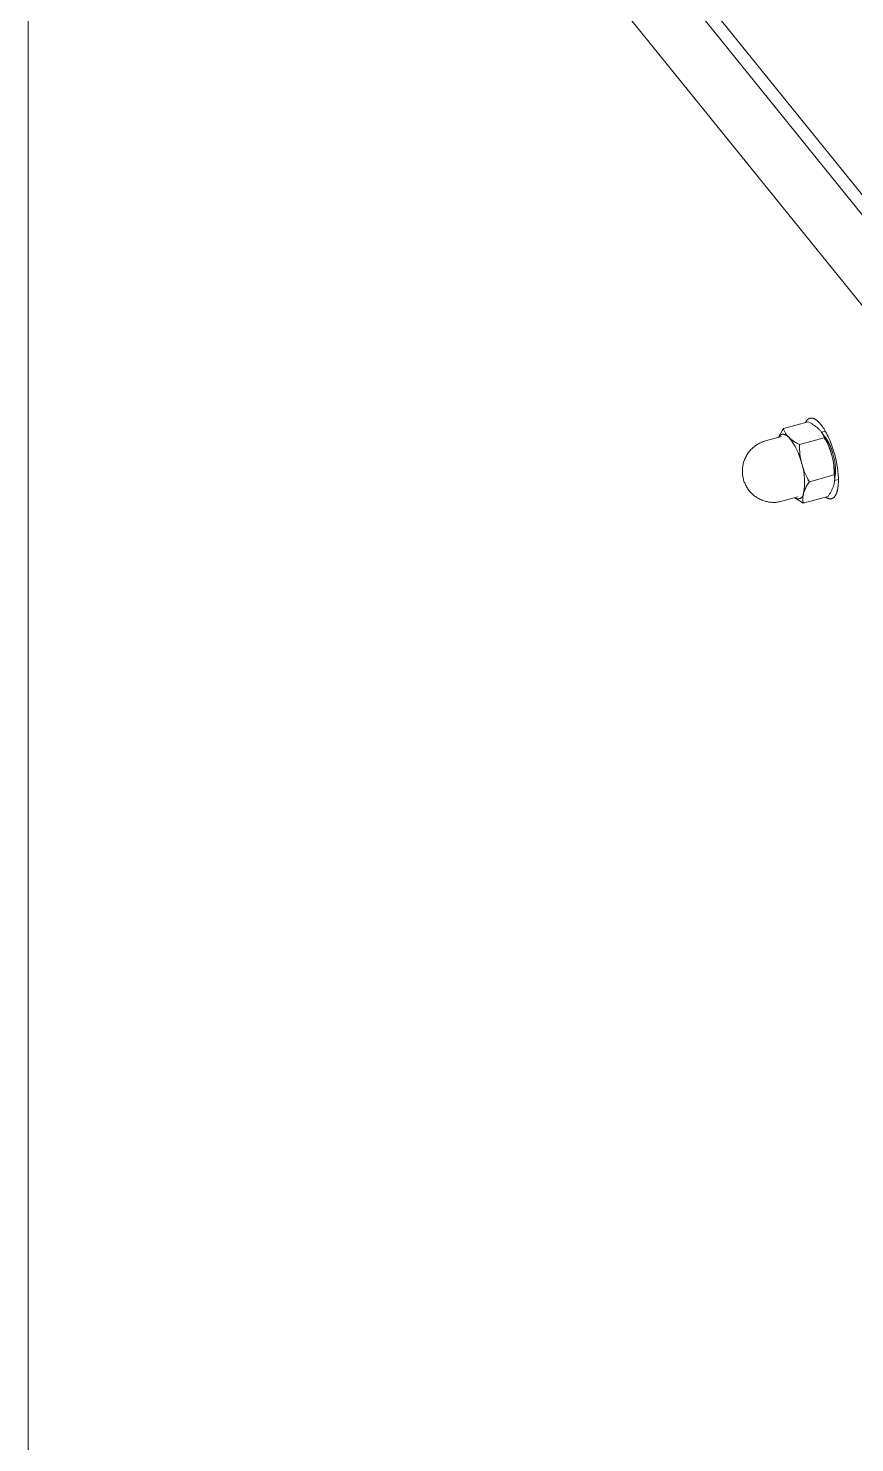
# Model space of a CAD drawing. Header units: millimetres. Extents: x -427 to 4679, y -324 to 2971.
# Drawn here: x 2586.4 to 2685.6, y 1272.9 to 1442.7 of the extents above; entities that cross this region are included whole.
import ezdxf

# ---------------------------------------------------------------- set-up
doc = ezdxf.new("R2010")
doc.units = ezdxf.units.MM
doc.layers.add('ZANO_R', color=7, linetype='Continuous', lineweight=0)

msp = doc.modelspace()

# ---------------------------------------------------------------- linework, layer by layer
at = {"layer": 'ZANO_R'}
for p, q in [((2782.47, 1303.84), (2595.61, 1535.2)), ((2597.87, 1530.04), (2779.6, 1305.04)), ((2772.34, 1303.09), (2590.62, 1528.09)), ((2586.39, 1525.16), (2586.39, 1203.46)), ((2679.99, 1395.83), (2680.01, 1395.84)), ((2680.01, 1395.84), (2680.02, 1395.85)), ((2680.02, 1395.85), (2680.03, 1395.86)), ((2680.03, 1395.86), (2680.04, 1395.87)), ((2680.04, 1395.87), (2680.06, 1395.87)), ((2680.06, 1395.87), (2680.07, 1395.88)), ((2680.07, 1395.88), (2680.09, 1395.89)), ((2680.09, 1395.89), (2680.1, 1395.89)), ((2680.1, 1395.89), (2680.11, 1395.9)), ((2680.11, 1395.9), (2680.13, 1395.9)), ((2680.13, 1395.9), (2680.14, 1395.91)), ((2680.14, 1395.91), (2680.15, 1395.91)), ((2680.15, 1395.91), (2680.17, 1395.92)), ((2680.17, 1395.92), (2680.18, 1395.92)), ((2680.18, 1395.92), (2680.2, 1395.93)), ((2680.2, 1395.93), (2680.21, 1395.93)), ((2680.21, 1395.93), (2680.23, 1395.93)), ((2680.23, 1395.93), (2680.24, 1395.93)), ((2680.24, 1395.93), (2680.26, 1395.94)), ((2680.26, 1395.94), (2680.27, 1395.94)), ((2680.27, 1395.94), (2680.28, 1395.94)), ((2680.28, 1395.94), (2680.3, 1395.94)), ((2680.3, 1395.94), (2680.31, 1395.94)), ((2680.31, 1395.94), (2680.33, 1395.94)), ((2680.33, 1395.94), (2680.34, 1395.94)), ((2680.34, 1395.94), (2680.36, 1395.94)), ((2680.36, 1395.94), (2680.38, 1395.94)), ((2680.38, 1395.94), (2680.39, 1395.94)), ((2680.39, 1395.94), (2680.41, 1395.94)), ((2680.41, 1395.94), (2680.42, 1395.94)), ((2680.42, 1395.94), (2680.44, 1395.94)), ((2680.44, 1395.94), (2680.45, 1395.93)), ((2680.45, 1395.93), (2680.47, 1395.93)), ((2680.47, 1395.93), (2680.48, 1395.93)), ((2680.48, 1395.93), (2680.5, 1395.92)), ((2680.5, 1395.92), (2680.52, 1395.92)), ((2680.52, 1395.92), (2680.53, 1395.92)), ((2680.53, 1395.92), (2680.55, 1395.91)), ((2680.55, 1395.91), (2680.56, 1395.91)), ((2680.56, 1395.91), (2680.58, 1395.9)), ((2680.58, 1395.9), (2680.59, 1395.9)), ((2680.59, 1395.9), (2680.61, 1395.89)), ((2680.61, 1395.89), (2680.64, 1395.88)), ((2680.64, 1395.88), (2680.67, 1395.87)), ((2680.67, 1395.87), (2680.71, 1395.85)), ((2680.71, 1395.85), (2680.74, 1395.84)), ((2676.88, 1394.49), (2676.4, 1393.61)), ((2676.99, 1394.67), (2676.88, 1394.49)), ((2679.97, 1395.47), (2676.99, 1394.67)), ((2677.02, 1394.59), (2676.99, 1394.67)), ((2677.05, 1394.51), (2677.02, 1394.59)), ((2677.08, 1394.43), (2677.05, 1394.51)), ((2677.11, 1394.36), (2677.08, 1394.43)), ((2677.15, 1394.28), (2677.11, 1394.36)), ((2677.19, 1394.21), (2677.15, 1394.28)), ((2677.23, 1394.14), (2677.19, 1394.21)), ((2677.27, 1394.07), (2677.23, 1394.14)), ((2679.64, 1395.38), (2679.66, 1395.42)), ((2679.66, 1395.42), (2679.68, 1395.46)), ((2679.68, 1395.46), (2679.7, 1395.49)), ((2679.7, 1395.49), (2679.72, 1395.53)), ((2679.72, 1395.53), (2679.74, 1395.56)), ((2679.74, 1395.56), (2679.76, 1395.59)), ((2679.76, 1395.59), (2679.78, 1395.62)), ((2679.78, 1395.62), (2679.8, 1395.65)), ((2679.8, 1395.65), (2679.82, 1395.68)), ((2679.82, 1395.68), (2679.83, 1395.69)), ((2679.83, 1395.69), (2679.85, 1395.7)), ((2679.85, 1395.7), (2679.86, 1395.72)), ((2679.86, 1395.72), (2679.87, 1395.73)), ((2679.87, 1395.73), (2679.88, 1395.74)), ((2679.88, 1395.74), (2679.89, 1395.75)), ((2679.89, 1395.75), (2679.91, 1395.76)), ((2679.91, 1395.76), (2679.92, 1395.77)), ((2679.92, 1395.77), (2679.93, 1395.79)), ((2679.93, 1395.79), (2679.94, 1395.8)), ((2679.94, 1395.8), (2679.95, 1395.81)), ((2679.95, 1395.81), (2679.97, 1395.82)), ((2679.97, 1395.82), (2679.98, 1395.82)), ((2679.97, 1395.47), (2680.12, 1395.39)), ((2679.98, 1395.82), (2679.99, 1395.83)), ((2680.12, 1395.39), (2680.28, 1395.31)), ((2680.28, 1395.31), (2680.43, 1395.23)), ((2680.43, 1395.23), (2680.57, 1395.13)), ((2680.57, 1395.13), (2680.72, 1395.04)), ((2680.72, 1395.04), (2680.86, 1394.94)), ((2680.74, 1395.84), (2680.77, 1395.82)), ((2680.77, 1395.82), (2680.8, 1395.8)), ((2680.8, 1395.8), (2680.84, 1395.78)), ((2680.84, 1395.78), (2680.87, 1395.76)), ((2680.86, 1394.94), (2681, 1394.83)), ((2680.87, 1395.76), (2680.9, 1395.74)), ((2680.9, 1395.74), (2680.94, 1395.71)), ((2680.94, 1395.71), (2680.97, 1395.69)), ((2680.97, 1395.69), (2681, 1395.66)), ((2681, 1395.66), (2681.03, 1395.64)), ((2681, 1394.83), (2681.13, 1394.72)), ((2681.03, 1395.64), (2681.07, 1395.61)), ((2681.07, 1395.61), (2681.1, 1395.58)), ((2681.1, 1395.58), (2681.16, 1395.52)), ((2681.13, 1394.72), (2681.26, 1394.61)), ((2681.16, 1395.52), (2681.23, 1395.46)), ((2681.23, 1395.46), (2681.29, 1395.39)), ((2681.26, 1394.61), (2681.32, 1394.55)), ((2681.29, 1395.39), (2681.36, 1395.32)), ((2681.32, 1394.55), (2681.37, 1394.49)), ((2681.36, 1395.32), (2681.42, 1395.25)), ((2681.37, 1394.49), (2681.43, 1394.43)), ((2681.42, 1395.25), (2681.48, 1395.18)), ((2681.43, 1394.43), (2681.48, 1394.36)), ((2681.48, 1395.18), (2681.58, 1395.06)), ((2681.48, 1394.36), (2681.53, 1394.3)), ((2681.53, 1394.3), (2681.58, 1394.23)), ((2681.58, 1395.06), (2681.67, 1394.92)), ((2681.58, 1394.23), (2682.03, 1394.35)), ((2681.73, 1394), (2681.58, 1394.23)), ((2681.58, 1394.23), (2681.62, 1394.16)), ((2681.62, 1394.16), (2681.67, 1394.09)), ((2681.67, 1394.92), (2681.77, 1394.78)), ((2681.77, 1394.78), (2681.87, 1394.63)), ((2681.87, 1394.63), (2681.96, 1394.47)), ((2681.96, 1394.47), (2682.06, 1394.3)), ((2682.06, 1394.3), (2682.16, 1394.12)), ((2673.38, 1392.42), (2673.48, 1392.5)), ((2673.48, 1392.5), (2673.58, 1392.58)), ((2673.58, 1392.58), (2673.69, 1392.65)), ((2673.69, 1392.65), (2673.79, 1392.73)), ((2673.79, 1392.73), (2673.9, 1392.79)), ((2673.9, 1392.79), (2674.01, 1392.86)), ((2674.01, 1392.86), (2674.13, 1392.92)), ((2674.13, 1392.92), (2674.24, 1392.97)), ((2674.24, 1392.97), (2674.36, 1393.02)), ((2674.36, 1393.02), (2674.48, 1393.07)), ((2674.48, 1393.07), (2674.6, 1393.11)), ((2674.6, 1393.11), (2674.72, 1393.15)), ((2674.72, 1393.15), (2674.84, 1393.19)), ((2674.84, 1393.19), (2676.77, 1393.71)), ((2676.43, 1393.64), (2676.42, 1393.61)), ((2676.44, 1393.66), (2676.43, 1393.64)), ((2676.46, 1393.68), (2676.44, 1393.66)), ((2676.47, 1393.7), (2676.46, 1393.68)), ((2676.52, 1393.87), (2676.47, 1393.76)), ((2676.48, 1393.72), (2676.47, 1393.7)), ((2676.5, 1393.74), (2676.48, 1393.72)), ((2676.51, 1393.76), (2676.5, 1393.74)), ((2676.52, 1393.78), (2676.51, 1393.76)), ((2676.57, 1393.97), (2676.52, 1393.87)), ((2676.54, 1393.8), (2676.52, 1393.78)), ((2676.55, 1393.81), (2676.54, 1393.8)), ((2676.57, 1393.83), (2676.55, 1393.81)), ((2676.58, 1393.84), (2676.57, 1393.83)), ((2676.6, 1393.86), (2676.58, 1393.84)), ((2676.62, 1393.87), (2676.6, 1393.86)), ((2676.63, 1393.89), (2676.62, 1393.87)), ((2676.64, 1393.89), (2676.63, 1393.89)), ((2676.65, 1393.9), (2676.64, 1393.89)), ((2676.66, 1393.9), (2676.65, 1393.9)), ((2676.67, 1393.91), (2676.66, 1393.9)), ((2676.68, 1393.92), (2676.67, 1393.92)), ((2676.67, 1393.92), (2676.67, 1393.91)), ((2676.69, 1393.93), (2676.68, 1393.92)), ((2676.7, 1393.93), (2676.69, 1393.93)), ((2676.71, 1393.94), (2676.7, 1393.93)), ((2676.72, 1393.94), (2676.71, 1393.94)), ((2676.73, 1393.95), (2676.72, 1393.94)), ((2676.74, 1393.95), (2676.73, 1393.95)), ((2676.73, 1393.95), (2676.73, 1393.95)), ((2676.75, 1393.96), (2676.74, 1393.95)), ((2676.76, 1393.96), (2676.75, 1393.96)), ((2676.77, 1393.97), (2676.76, 1393.96)), ((2676.78, 1393.97), (2676.77, 1393.97)), ((2676.79, 1393.97), (2676.78, 1393.97)), ((2676.8, 1393.97), (2676.79, 1393.97)), ((2676.81, 1393.98), (2676.8, 1393.97)), ((2676.82, 1393.98), (2676.81, 1393.98)), ((2676.83, 1393.98), (2676.82, 1393.98)), ((2676.84, 1393.99), (2676.83, 1393.98)), ((2676.85, 1393.99), (2676.84, 1393.99)), ((2676.86, 1393.99), (2676.85, 1393.99)), ((2676.87, 1393.99), (2676.86, 1393.99)), ((2676.86, 1393.99), (2676.86, 1393.99)), ((2676.88, 1393.99), (2676.87, 1393.99)), ((2676.89, 1393.99), (2676.88, 1393.99)), ((2676.9, 1394), (2676.89, 1393.99)), ((2676.91, 1394), (2676.9, 1394)), ((2676.92, 1394), (2676.91, 1394)), ((2676.93, 1394), (2676.92, 1394)), ((2676.94, 1394), (2676.93, 1394)), ((2676.95, 1394), (2676.94, 1394)), ((2676.96, 1394), (2676.95, 1394)), ((2676.97, 1394), (2676.96, 1394)), ((2676.98, 1394), (2676.97, 1394)), ((2676.99, 1393.99), (2676.98, 1394)), ((2677, 1393.99), (2676.99, 1393.99)), ((2677.01, 1393.99), (2677, 1393.99)), ((2677.02, 1393.99), (2677.01, 1393.99)), ((2677.05, 1393.99), (2677.02, 1393.99)), ((2677.07, 1393.98), (2677.05, 1393.99)), ((2677.09, 1393.98), (2677.07, 1393.98)), ((2677.11, 1393.97), (2677.09, 1393.98)), ((2677.13, 1393.97), (2677.11, 1393.97)), ((2677.15, 1393.96), (2677.13, 1393.97)), ((2677.17, 1393.95), (2677.15, 1393.96)), ((2677.19, 1393.94), (2677.17, 1393.95)), ((2677.22, 1393.93), (2677.19, 1393.94)), ((2677.24, 1393.92), (2677.22, 1393.93)), ((2677.26, 1393.91), (2677.24, 1393.92)), ((2677.28, 1393.9), (2677.26, 1393.91)), ((2677.32, 1394), (2677.27, 1394.07)), ((2677.3, 1393.89), (2677.28, 1393.9)), ((2677.32, 1393.88), (2677.3, 1393.89)), ((2677.37, 1393.93), (2677.32, 1394)), ((2677.35, 1393.86), (2677.32, 1393.88)), ((2677.37, 1393.85), (2677.35, 1393.86)), ((2677.42, 1393.87), (2677.37, 1393.93)), ((2677.39, 1393.83), (2677.37, 1393.85)), ((2677.41, 1393.82), (2677.39, 1393.83)), ((2677.44, 1393.8), (2677.41, 1393.82)), ((2677.47, 1393.8), (2677.42, 1393.87)), ((2677.46, 1393.79), (2677.44, 1393.8)), ((2677.5, 1393.75), (2677.46, 1393.79)), ((2677.53, 1393.74), (2677.47, 1393.8)), ((2677.55, 1393.71), (2677.5, 1393.75)), ((2677.58, 1393.68), (2677.53, 1393.74)), ((2677.59, 1393.67), (2677.55, 1393.71)), ((2677.63, 1393.63), (2677.59, 1393.67)), ((2677.76, 1393.52), (2677.63, 1393.63)), ((2677.85, 1393.37), (2677.69, 1393.58)), ((2677.9, 1393.41), (2677.76, 1393.52)), ((2678, 1393.16), (2677.85, 1393.37)), ((2678.03, 1393.3), (2677.9, 1393.41)), ((2678.14, 1392.95), (2678, 1393.16)), ((2678.18, 1393.2), (2678.03, 1393.3)), ((2678.28, 1392.73), (2678.14, 1392.95)), ((2678.32, 1393.1), (2678.18, 1393.2)), ((2678.41, 1392.51), (2678.28, 1392.73)), ((2678.47, 1393.01), (2678.32, 1393.1)), ((2678.53, 1392.28), (2678.41, 1392.51)), ((2678.62, 1392.92), (2678.47, 1393.01)), ((2678.77, 1392.84), (2678.62, 1392.92)), ((2678.93, 1392.77), (2678.77, 1392.84)), ((2678.93, 1392.77), (2681.9, 1393.57)), ((2678.93, 1392.47), (2678.93, 1392.77)), ((2678.94, 1392.18), (2678.93, 1392.47)), ((2681.67, 1394.09), (2681.71, 1394.02)), ((2681.71, 1394.02), (2681.75, 1393.95)), ((2681.88, 1393.76), (2681.73, 1394)), ((2681.75, 1393.95), (2681.78, 1393.88)), ((2681.78, 1393.88), (2681.82, 1393.8)), ((2681.82, 1393.8), (2681.85, 1393.72)), ((2681.87, 1393.81), (2681.84, 1393.84)), ((2681.85, 1393.72), (2681.88, 1393.65)), ((2681.89, 1393.79), (2681.87, 1393.81)), ((2682.02, 1393.52), (2681.88, 1393.76)), ((2681.88, 1393.65), (2681.9, 1393.57)), ((2681.94, 1393.73), (2681.89, 1393.79)), ((2681.9, 1393.57), (2682.05, 1393.32)), ((2682, 1393.66), (2681.94, 1393.73)), ((2682.06, 1393.59), (2682, 1393.66)), ((2682.15, 1393.27), (2682.02, 1393.52)), ((2682.05, 1393.32), (2682.19, 1393.06)), ((2682.11, 1393.51), (2682.06, 1393.59)), ((2682.17, 1393.42), (2682.11, 1393.51)), ((2682.27, 1393.02), (2682.15, 1393.27)), ((2682.16, 1394.12), (2682.26, 1393.93)), ((2682.23, 1393.32), (2682.17, 1393.42)), ((2682.19, 1393.06), (2682.31, 1392.79)), ((2682.29, 1393.22), (2682.23, 1393.32)), ((2682.26, 1393.93), (2682.36, 1393.73)), ((2682.38, 1392.76), (2682.27, 1393.02)), ((2682.35, 1393.12), (2682.29, 1393.22)), ((2682.31, 1392.79), (2682.43, 1392.53)), ((2682.41, 1393.01), (2682.35, 1393.12)), ((2682.36, 1393.73), (2682.45, 1393.52)), ((2682.48, 1392.5), (2682.38, 1392.76)), ((2682.47, 1392.89), (2682.41, 1393.01)), ((2682.43, 1392.53), (2682.54, 1392.26)), ((2682.45, 1393.52), (2682.55, 1393.3)), ((2682.53, 1392.77), (2682.47, 1392.89)), ((2682.58, 1392.24), (2682.48, 1392.5)), ((2682.59, 1392.64), (2682.53, 1392.77)), ((2682.55, 1393.3), (2682.64, 1393.08)), ((2682.64, 1392.51), (2682.59, 1392.64)), ((2682.64, 1393.08), (2682.73, 1392.85)), ((2682.7, 1392.37), (2682.64, 1392.51)), ((2682.73, 1392.85), (2682.81, 1392.61)), ((2682.81, 1392.61), (2682.9, 1392.37)), ((2672.25, 1390.74), (2672.3, 1390.86)), ((2672.3, 1390.86), (2672.34, 1390.98)), ((2672.34, 1390.98), (2672.39, 1391.1)), ((2672.39, 1391.1), (2672.45, 1391.21)), ((2672.45, 1391.21), (2672.51, 1391.33)), ((2672.51, 1391.33), (2672.57, 1391.44)), ((2672.57, 1391.44), (2672.63, 1391.55)), ((2672.63, 1391.55), (2672.7, 1391.66)), ((2672.7, 1391.66), (2672.78, 1391.76)), ((2672.78, 1391.76), (2672.85, 1391.86)), ((2672.85, 1391.86), (2672.93, 1391.96)), ((2672.93, 1391.96), (2673.02, 1392.06)), ((2673.02, 1392.06), (2673.1, 1392.16)), ((2673.1, 1392.16), (2673.19, 1392.25)), ((2673.19, 1392.25), (2673.29, 1392.34)), ((2673.29, 1392.34), (2673.38, 1392.42)), ((2678.65, 1392.05), (2678.53, 1392.28)), ((2678.75, 1391.81), (2678.65, 1392.05)), ((2678.85, 1391.58), (2678.75, 1391.81)), ((2678.94, 1391.33), (2678.85, 1391.58)), ((2678.95, 1391.89), (2678.94, 1392.18)), ((2679.02, 1391.09), (2678.94, 1391.33)), ((2678.98, 1391.6), (2678.95, 1391.89)), ((2679.02, 1391.31), (2678.98, 1391.6)), ((2679.07, 1391.02), (2679.02, 1391.31)), ((2679.09, 1390.84), (2679.02, 1391.09)), ((2679.13, 1390.73), (2679.07, 1391.02)), ((2679.16, 1390.59), (2679.09, 1390.84)), ((2682.54, 1392.26), (2682.65, 1391.98)), ((2682.67, 1391.98), (2682.58, 1392.24)), ((2682.65, 1391.98), (2682.74, 1391.71)), ((2682.74, 1391.71), (2682.67, 1391.98)), ((2682.75, 1392.23), (2682.7, 1392.37)), ((2682.74, 1391.71), (2682.82, 1391.43)), ((2682.8, 1392.09), (2682.75, 1392.23)), ((2682.85, 1391.95), (2682.8, 1392.09)), ((2682.82, 1391.43), (2682.89, 1391.14)), ((2682.9, 1391.8), (2682.85, 1391.95)), ((2682.96, 1390.87), (2682.89, 1391.14)), ((2682.89, 1391.14), (2682.95, 1390.85)), ((2682.9, 1392.37), (2682.98, 1392.13)), ((2682.94, 1391.65), (2682.9, 1391.8)), ((2682.98, 1391.5), (2682.94, 1391.65)), ((2682.95, 1390.85), (2683, 1390.56)), ((2683.02, 1390.6), (2682.96, 1390.87)), ((2682.98, 1392.13), (2683.05, 1391.88)), ((2683.02, 1391.35), (2682.98, 1391.5)), ((2683.06, 1391.2), (2683.02, 1391.35)), ((2683.05, 1391.88), (2683.12, 1391.64)), ((2683.09, 1391.06), (2683.06, 1391.2)), ((2683.12, 1390.91), (2683.09, 1391.06)), ((2683.12, 1391.64), (2683.19, 1391.39)), ((2683.15, 1390.77), (2683.12, 1390.91)), ((2683.17, 1390.63), (2683.15, 1390.77)), ((2683.19, 1391.39), (2683.25, 1391.14)), ((2683.25, 1391.14), (2683.31, 1390.89)), ((2683.31, 1390.89), (2683.36, 1390.64)), ((2672.07, 1389.75), (2672.08, 1389.87)), ((2672.07, 1389.62), (2672.07, 1389.75)), ((2672.07, 1389.5), (2672.07, 1389.62)), ((2672.07, 1389.37), (2672.07, 1389.5)), ((2672.08, 1389.24), (2672.07, 1389.37)), ((2672.08, 1389.87), (2672.09, 1390)), ((2672.09, 1389.12), (2672.08, 1389.24)), ((2672.09, 1390), (2672.11, 1390.12)), ((2672.11, 1388.99), (2672.09, 1389.12)), ((2672.11, 1390.12), (2672.13, 1390.25)), ((2672.13, 1390.25), (2672.15, 1390.37)), ((2672.15, 1390.37), (2672.18, 1390.49)), ((2672.18, 1390.49), (2672.22, 1390.62)), ((2672.22, 1390.62), (2672.25, 1390.74)), ((2679.2, 1390.45), (2679.13, 1390.73)), ((2679.27, 1390.21), (2679.2, 1390.45)), ((2679.31, 1390.06), (2679.23, 1390.33)), ((2679.33, 1389.96), (2679.27, 1390.21)), ((2679.4, 1389.8), (2679.31, 1390.06)), ((2679.39, 1389.71), (2679.33, 1389.96)), ((2679.43, 1389.46), (2679.39, 1389.71)), ((2679.5, 1389.54), (2679.4, 1389.8)), ((2679.47, 1389.21), (2679.43, 1389.46)), ((2679.5, 1388.96), (2679.47, 1389.21)), ((2679.61, 1389.29), (2679.5, 1389.54)), ((2679.72, 1389.04), (2679.61, 1389.29)), ((2683.09, 1389.11), (2680.12, 1388.3)), ((2683, 1390.56), (2683.04, 1390.27)), ((2683.06, 1390.33), (2683.02, 1390.6)), ((2683.04, 1390.27), (2683.06, 1389.98)), ((2683.1, 1390.05), (2683.06, 1390.33)), ((2683.06, 1389.98), (2683.08, 1389.69)), ((2683.08, 1389.69), (2683.09, 1389.4)), ((2683.09, 1389.4), (2683.09, 1389.11)), ((2683.11, 1389.03), (2683.09, 1389.11)), ((2683.13, 1389.78), (2683.1, 1390.05)), ((2683.15, 1389.5), (2683.13, 1389.78)), ((2683.16, 1389.22), (2683.15, 1389.5)), ((2683.16, 1388.95), (2683.16, 1389.22)), ((2683.19, 1390.49), (2683.17, 1390.63)), ((2683.21, 1390.35), (2683.19, 1390.49)), ((2683.19, 1389), (2683.21, 1389.11)), ((2683.22, 1390.22), (2683.21, 1390.35)), ((2683.21, 1389.11), (2683.23, 1389.21)), ((2683.23, 1390.1), (2683.22, 1390.22)), ((2683.24, 1389.97), (2683.23, 1390.1)), ((2683.23, 1389.21), (2683.24, 1389.32)), ((2683.25, 1389.86), (2683.24, 1389.97)), ((2683.24, 1389.32), (2683.25, 1389.42)), ((2683.25, 1389.74), (2683.25, 1389.86)), ((2683.25, 1389.64), (2683.25, 1389.74)), ((2683.25, 1389.53), (2683.25, 1389.64)), ((2683.25, 1389.42), (2683.25, 1389.53)), ((2683.36, 1390.64), (2683.41, 1390.4)), ((2683.41, 1390.4), (2683.45, 1390.16)), ((2683.45, 1390.16), (2683.48, 1389.93)), ((2683.48, 1389.93), (2683.51, 1389.7)), ((2683.51, 1389.7), (2683.54, 1389.48)), ((2683.54, 1389.48), (2683.56, 1389.26)), ((2683.56, 1389.26), (2683.58, 1389.06)), ((2683.58, 1389.06), (2683.59, 1388.85)), ((2672.13, 1388.87), (2672.11, 1388.99)), ((2672.16, 1388.75), (2672.13, 1388.87)), ((2672.19, 1388.62), (2672.16, 1388.75)), ((2672.22, 1388.5), (2672.19, 1388.62)), ((2672.26, 1388.38), (2672.22, 1388.5)), ((2672.3, 1388.26), (2672.26, 1388.38)), ((2672.35, 1388.15), (2672.3, 1388.26)), ((2672.4, 1388.03), (2672.35, 1388.15)), ((2672.45, 1387.92), (2672.4, 1388.03)), ((2672.51, 1387.8), (2672.45, 1387.92)), ((2672.57, 1387.69), (2672.51, 1387.8)), ((2672.64, 1387.58), (2672.57, 1387.69)), ((2672.71, 1387.47), (2672.64, 1387.58)), ((2672.78, 1387.36), (2672.71, 1387.47)), ((2672.86, 1387.26), (2672.78, 1387.36)), ((2679.46, 1387.19), (2679.49, 1387.44)), ((2679.49, 1387.44), (2679.52, 1387.69)), ((2679.52, 1388.71), (2679.5, 1388.96)), ((2679.53, 1388.45), (2679.52, 1388.71)), ((2679.52, 1387.69), (2679.53, 1387.94)), ((2679.54, 1388.2), (2679.53, 1388.45)), ((2679.53, 1387.94), (2679.54, 1388.2)), ((2679.55, 1387.3), (2679.61, 1387.44)), ((2679.64, 1387.5), (2679.59, 1387.4)), ((2679.61, 1387.44), (2679.68, 1387.58)), ((2679.7, 1387.61), (2679.64, 1387.5)), ((2679.68, 1387.58), (2679.74, 1387.71)), ((2679.85, 1388.79), (2679.72, 1389.04)), ((2679.74, 1387.71), (2679.82, 1387.84)), ((2679.82, 1387.84), (2679.9, 1387.97)), ((2679.98, 1388.54), (2679.85, 1388.79)), ((2679.9, 1387.97), (2679.98, 1388.1)), ((2680.12, 1388.3), (2679.98, 1388.54)), ((2680.12, 1388.3), (2679.98, 1388.1)), ((2682.79, 1387.28), (2682.86, 1387.43)), ((2682.86, 1387.43), (2682.93, 1387.59)), ((2682.93, 1387.59), (2682.99, 1387.75)), ((2682.99, 1387.75), (2683.04, 1387.91)), ((2683.04, 1387.91), (2683.07, 1387.99)), ((2683.07, 1387.99), (2683.09, 1388.07)), ((2683.09, 1388.07), (2683.1, 1388.15)), ((2683.1, 1388.15), (2683.12, 1388.23)), ((2683.12, 1388.95), (2683.11, 1389.03)), ((2683.13, 1388.87), (2683.12, 1388.95)), ((2683.12, 1388.23), (2683.13, 1388.31)), ((2683.14, 1388.79), (2683.13, 1388.87)), ((2683.13, 1388.31), (2683.14, 1388.39)), ((2683.14, 1388.71), (2683.14, 1388.79)), ((2683.15, 1388.63), (2683.14, 1388.71)), ((2683.14, 1388.39), (2683.16, 1388.67)), ((2683.59, 1388.56), (2683.14, 1388.43)), ((2683.14, 1388.47), (2683.15, 1388.55)), ((2683.14, 1388.39), (2683.14, 1388.47)), ((2683.15, 1388.55), (2683.15, 1388.63)), ((2683.16, 1388.67), (2683.16, 1388.95)), ((2683.17, 1388.9), (2683.19, 1389)), ((2683.5, 1387.37), (2683.48, 1387.31)), ((2683.52, 1387.5), (2683.5, 1387.37)), ((2683.54, 1387.63), (2683.52, 1387.5)), ((2683.56, 1387.76), (2683.54, 1387.63)), ((2683.57, 1387.9), (2683.56, 1387.76)), ((2683.58, 1388.04), (2683.57, 1387.9)), ((2683.59, 1388.19), (2683.58, 1388.04)), ((2683.59, 1388.85), (2683.59, 1388.66)), ((2683.59, 1388.66), (2683.6, 1388.48)), ((2683.6, 1388.48), (2683.59, 1388.33)), ((2683.59, 1388.33), (2683.59, 1388.19)), ((2672.94, 1387.16), (2672.86, 1387.26)), ((2673.03, 1387.06), (2672.94, 1387.16)), ((2673.12, 1386.97), (2673.03, 1387.06)), ((2673.21, 1386.88), (2673.12, 1386.97)), ((2673.3, 1386.79), (2673.21, 1386.88)), ((2673.4, 1386.7), (2673.3, 1386.79)), ((2673.5, 1386.62), (2673.4, 1386.7)), ((2673.6, 1386.54), (2673.5, 1386.62)), ((2673.71, 1386.47), (2673.6, 1386.54)), ((2673.81, 1386.4), (2673.71, 1386.47)), ((2673.93, 1386.33), (2673.81, 1386.4)), ((2674.04, 1386.27), (2673.93, 1386.33)), ((2674.15, 1386.21), (2674.04, 1386.27)), ((2674.27, 1386.15), (2674.15, 1386.21)), ((2674.39, 1386.1), (2674.27, 1386.15)), ((2674.51, 1386.06), (2674.39, 1386.1)), ((2674.63, 1386.01), (2674.51, 1386.06)), ((2674.75, 1385.97), (2674.63, 1386.01)), ((2674.88, 1385.94), (2674.75, 1385.97)), ((2675, 1385.91), (2674.88, 1385.94)), ((2675.13, 1385.88), (2675, 1385.91)), ((2675.26, 1385.86), (2675.13, 1385.88)), ((2675.38, 1385.84), (2675.26, 1385.86)), ((2675.51, 1385.83), (2675.38, 1385.84)), ((2675.64, 1385.82), (2675.51, 1385.83)), ((2675.77, 1385.82), (2675.64, 1385.82)), ((2675.9, 1385.82), (2675.77, 1385.82)), ((2676.03, 1385.82), (2675.9, 1385.82)), ((2676.16, 1385.83), (2676.03, 1385.82)), ((2676.29, 1385.85), (2676.16, 1385.83)), ((2676.41, 1385.87), (2676.29, 1385.85)), ((2676.54, 1385.89), (2676.41, 1385.87)), ((2676.67, 1385.92), (2676.54, 1385.89)), ((2676.79, 1385.95), (2676.67, 1385.92)), ((2678.72, 1386.47), (2676.79, 1385.95)), ((2678.35, 1386.37), (2679.37, 1385.74)), ((2678.37, 1386.37), (2678.39, 1386.36)), ((2678.39, 1386.36), (2678.41, 1386.35)), ((2678.41, 1386.35), (2678.43, 1386.33)), ((2678.43, 1386.33), (2678.45, 1386.32)), ((2678.45, 1386.32), (2678.47, 1386.31)), ((2678.47, 1386.31), (2678.49, 1386.3)), ((2678.49, 1386.3), (2678.51, 1386.3)), ((2678.51, 1386.3), (2678.53, 1386.29)), ((2678.53, 1386.29), (2678.55, 1386.28)), ((2678.55, 1386.28), (2678.58, 1386.27)), ((2678.58, 1386.27), (2678.6, 1386.27)), ((2678.6, 1386.27), (2678.62, 1386.26)), ((2678.62, 1386.26), (2678.64, 1386.26)), ((2678.64, 1386.26), (2678.67, 1386.26)), ((2678.67, 1386.26), (2678.69, 1386.25)), ((2678.69, 1386.25), (2678.71, 1386.25)), ((2678.71, 1386.25), (2678.73, 1386.25)), ((2678.73, 1386.25), (2678.76, 1386.25)), ((2678.76, 1386.25), (2678.78, 1386.25)), ((2678.78, 1386.25), (2678.8, 1386.25)), ((2678.8, 1386.25), (2678.83, 1386.25)), ((2678.83, 1386.25), (2678.85, 1386.26)), ((2678.85, 1386.26), (2678.87, 1386.26)), ((2678.87, 1386.26), (2678.9, 1386.27)), ((2678.9, 1386.27), (2678.92, 1386.27)), ((2678.92, 1386.27), (2678.94, 1386.28)), ((2678.94, 1386.28), (2678.96, 1386.28)), ((2678.96, 1386.28), (2678.98, 1386.29)), ((2678.98, 1386.29), (2679.01, 1386.3)), ((2679.01, 1386.3), (2679.03, 1386.31)), ((2679.03, 1386.31), (2679.05, 1386.32)), ((2679.05, 1386.32), (2679.07, 1386.33)), ((2679.07, 1386.33), (2679.09, 1386.34)), ((2679.09, 1386.34), (2679.11, 1386.35)), ((2679.11, 1386.35), (2679.13, 1386.36)), ((2679.13, 1386.36), (2679.15, 1386.38)), ((2679.15, 1386.38), (2679.16, 1386.39)), ((2679.16, 1386.39), (2679.18, 1386.41)), ((2679.18, 1386.41), (2679.2, 1386.42)), ((2679.2, 1386.42), (2679.22, 1386.44)), ((2679.22, 1386.44), (2679.23, 1386.45)), ((2679.23, 1386.45), (2679.25, 1386.47)), ((2679.25, 1386.47), (2679.26, 1386.49)), ((2679.26, 1386.49), (2679.28, 1386.51)), ((2679.28, 1386.51), (2679.29, 1386.52)), ((2679.29, 1386.52), (2679.31, 1386.54)), ((2679.31, 1386.54), (2679.32, 1386.56)), ((2679.31, 1386.26), (2679.32, 1386.33)), ((2679.31, 1386.18), (2679.31, 1386.26)), ((2679.32, 1386.11), (2679.31, 1386.18)), ((2679.32, 1386.56), (2679.33, 1386.58)), ((2679.32, 1386.41), (2679.33, 1386.49)), ((2679.33, 1386.47), (2679.32, 1386.4)), ((2679.32, 1386.33), (2679.32, 1386.41)), ((2679.32, 1386.4), (2679.32, 1386.32)), ((2679.32, 1386.32), (2679.32, 1386.25)), ((2679.32, 1386.25), (2679.32, 1386.17)), ((2679.32, 1386.17), (2679.32, 1386.1)), ((2679.32, 1386.03), (2679.32, 1386.11)), ((2679.32, 1386.1), (2679.33, 1386.02)), ((2679.33, 1385.96), (2679.32, 1386.03)), ((2679.33, 1386.58), (2679.34, 1386.6)), ((2679.33, 1386.49), (2679.34, 1386.56)), ((2679.34, 1386.54), (2679.33, 1386.47)), ((2679.34, 1385.88), (2679.33, 1385.96)), ((2679.34, 1386.56), (2679.35, 1386.64)), ((2679.35, 1386.62), (2679.34, 1386.54)), ((2679.34, 1386.6), (2679.35, 1386.62)), ((2679.35, 1386.64), (2679.36, 1386.71)), ((2679.35, 1386.62), (2679.36, 1386.64)), ((2679.35, 1385.88), (2679.37, 1385.74)), ((2679.36, 1386.71), (2679.38, 1386.79)), ((2679.36, 1386.64), (2679.37, 1386.67)), ((2679.37, 1386.67), (2679.38, 1386.69)), ((2679.37, 1385.74), (2682.35, 1386.54)), ((2679.4, 1386.86), (2679.38, 1386.79)), ((2679.38, 1386.69), (2679.39, 1386.71)), ((2679.39, 1386.73), (2679.4, 1386.75)), ((2679.39, 1386.71), (2679.39, 1386.73)), ((2679.42, 1386.94), (2679.4, 1386.86)), ((2679.4, 1386.78), (2679.41, 1386.8)), ((2679.4, 1386.75), (2679.4, 1386.78)), ((2679.41, 1386.82), (2679.42, 1386.84)), ((2679.41, 1386.8), (2679.41, 1386.82)), ((2679.42, 1386.94), (2679.46, 1387.19)), ((2679.44, 1387.02), (2679.42, 1386.94)), ((2679.42, 1386.91), (2679.42, 1386.94)), ((2679.42, 1386.89), (2679.42, 1386.91)), ((2679.42, 1386.87), (2679.42, 1386.89)), ((2679.42, 1386.84), (2679.42, 1386.87)), ((2679.44, 1387.02), (2679.49, 1387.16)), ((2679.49, 1387.16), (2679.55, 1387.3)), ((2682.08, 1386.43), (2682.04, 1386.46)), ((2682.13, 1386.41), (2682.08, 1386.43)), ((2682.17, 1386.38), (2682.13, 1386.41)), ((2682.21, 1386.36), (2682.17, 1386.38)), ((2682.23, 1386.35), (2682.21, 1386.36)), ((2682.25, 1386.34), (2682.23, 1386.35)), ((2682.27, 1386.33), (2682.25, 1386.34)), ((2682.29, 1386.32), (2682.27, 1386.33)), ((2682.31, 1386.31), (2682.29, 1386.32)), ((2682.33, 1386.31), (2682.31, 1386.31)), ((2682.35, 1386.3), (2682.33, 1386.31)), ((2682.35, 1386.54), (2682.45, 1386.68)), ((2682.36, 1386.29), (2682.35, 1386.3)), ((2682.38, 1386.29), (2682.36, 1386.29)), ((2682.4, 1386.28), (2682.38, 1386.29)), ((2682.42, 1386.27), (2682.4, 1386.28)), ((2682.44, 1386.27), (2682.42, 1386.27)), ((2682.46, 1386.26), (2682.44, 1386.27)), ((2682.45, 1386.68), (2682.54, 1386.83)), ((2682.48, 1386.26), (2682.46, 1386.26)), ((2682.5, 1386.26), (2682.48, 1386.26)), ((2682.52, 1386.25), (2682.5, 1386.26)), ((2682.54, 1386.25), (2682.52, 1386.25)), ((2682.54, 1386.83), (2682.63, 1386.98)), ((2682.56, 1386.25), (2682.54, 1386.25)), ((2682.58, 1386.25), (2682.56, 1386.25)), ((2682.6, 1386.25), (2682.58, 1386.25)), ((2682.61, 1386.24), (2682.6, 1386.25)), ((2682.63, 1386.24), (2682.61, 1386.24)), ((2682.63, 1386.98), (2682.71, 1387.13)), ((2682.65, 1386.25), (2682.63, 1386.24)), ((2682.67, 1386.25), (2682.65, 1386.25)), ((2682.69, 1386.25), (2682.67, 1386.25)), ((2682.71, 1386.25), (2682.69, 1386.25)), ((2682.71, 1387.13), (2682.79, 1387.28)), ((2682.72, 1386.25), (2682.71, 1386.25)), ((2682.74, 1386.26), (2682.72, 1386.25)), ((2682.76, 1386.26), (2682.74, 1386.26)), ((2682.78, 1386.26), (2682.76, 1386.26)), ((2682.8, 1386.27), (2682.78, 1386.26)), ((2682.81, 1386.28), (2682.8, 1386.27)), ((2682.83, 1386.28), (2682.81, 1386.28)), ((2682.85, 1386.29), (2682.83, 1386.28)), ((2682.86, 1386.29), (2682.85, 1386.29)), ((2682.88, 1386.3), (2682.86, 1386.29)), ((2682.9, 1386.31), (2682.88, 1386.3)), ((2682.91, 1386.32), (2682.9, 1386.31)), ((2682.93, 1386.33), (2682.91, 1386.32)), ((2682.95, 1386.34), (2682.93, 1386.33)), ((2682.96, 1386.35), (2682.95, 1386.34)), ((2682.98, 1386.36), (2682.96, 1386.35)), ((2682.99, 1386.37), (2682.98, 1386.36)), ((2683.01, 1386.38), (2682.99, 1386.37)), ((2683.03, 1386.39), (2683.01, 1386.38)), ((2683.04, 1386.41), (2683.03, 1386.39)), ((2683.06, 1386.42), (2683.04, 1386.41)), ((2683.07, 1386.44), (2683.06, 1386.42)), ((2683.09, 1386.45), (2683.07, 1386.44)), ((2683.1, 1386.46), (2683.09, 1386.45)), ((2683.11, 1386.48), (2683.1, 1386.46)), ((2683.13, 1386.5), (2683.11, 1386.48)), ((2683.14, 1386.51), (2683.13, 1386.5)), ((2683.16, 1386.53), (2683.14, 1386.51)), ((2683.17, 1386.55), (2683.16, 1386.53)), ((2683.18, 1386.57), (2683.17, 1386.55)), ((2683.2, 1386.58), (2683.18, 1386.57)), ((2683.21, 1386.6), (2683.2, 1386.58)), ((2683.22, 1386.62), (2683.21, 1386.6)), ((2683.23, 1386.64), (2683.22, 1386.62)), ((2683.26, 1386.68), (2683.23, 1386.64)), ((2683.28, 1386.73), (2683.26, 1386.68)), ((2683.3, 1386.77), (2683.28, 1386.73)), ((2683.33, 1386.82), (2683.3, 1386.77)), ((2683.35, 1386.87), (2683.33, 1386.82)), ((2683.37, 1386.92), (2683.35, 1386.87)), ((2683.39, 1386.97), (2683.37, 1386.92)), ((2683.41, 1387.02), (2683.39, 1386.97)), ((2683.42, 1387.08), (2683.41, 1387.02)), ((2683.44, 1387.13), (2683.42, 1387.08)), ((2683.46, 1387.19), (2683.44, 1387.13)), ((2683.47, 1387.25), (2683.46, 1387.19)), ((2683.48, 1387.31), (2683.47, 1387.25))]:
    msp.add_line(p, q, dxfattribs=at)

doc.saveas('drawing.dxf')
